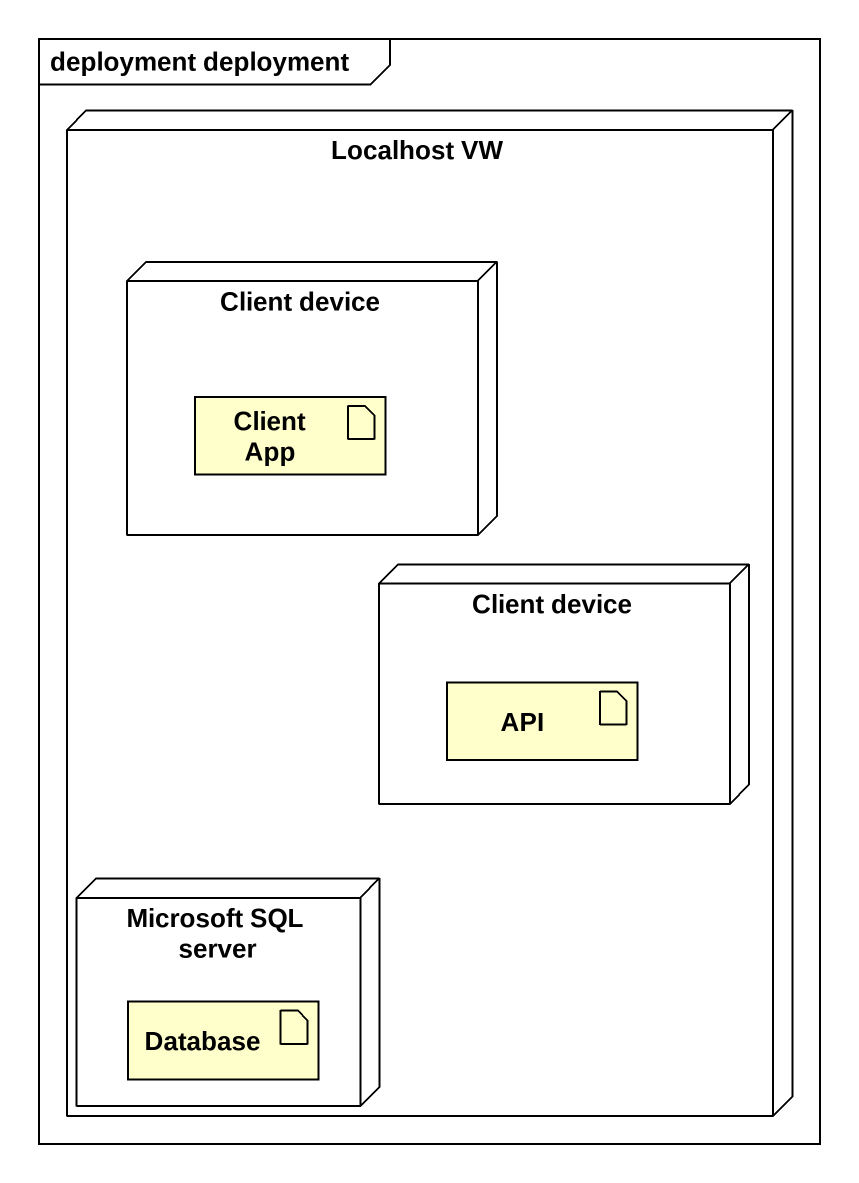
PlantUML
@startuml
mainframe deployment deployment
node "Localhost VW" as Localhost_VW {
  node "Client device" as Client_device {
    artifact "Client App" as Client_App
  }
  node "Client device" as Client_device_2 {
    artifact API
  }
  node "Microsoft SQL server" as Microsoft_SQL_server {
    artifact "Database" as Database_
  }
}
@enduml
